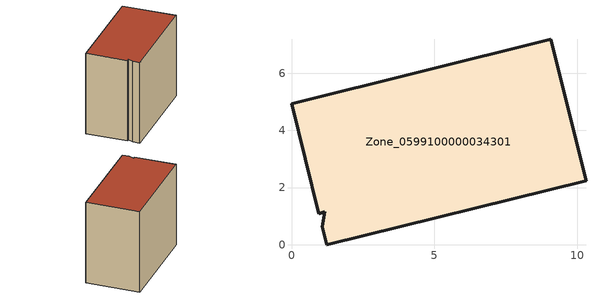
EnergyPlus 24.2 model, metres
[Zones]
Zone_0599100000034301
 floor ground (C_G): 1.23,0 1.07,0.63 1.17,1.15 0.96,1.08 0,4.94 9.07,7.19 10.31,2.24 z0
 wall outside (C_F): 1.23,0 10.31,2.24 9.07,7.19 0,4.94 0.96,1.08 1.17,1.15 1.07,0.63 1.23,0 z0:8.13
 roof outside (C_R): 1.07,0.63 1.23,0 10.31,2.24 9.07,7.19 0,4.94 0.96,1.08 1.17,1.15 z8.13
[BUILDING]
Pand.0599100000034301: North Axis=0; Terrain=City; Loads Convergence Tolerance Value=0.04; Temperature Convergence Tolerance Value=0.4; Solar Distribution=FullExterior; Maximum Number of Warmup Days=25; Minimum Number of Warmup Days=1
[Site:Location]
Rotterdam.The.Hague.AP_ZH_NLD Design_Conditions: Latitude=51.96; Longitude=4.45; Time Zone=1; Elevation=-4.5
[SITE:GROUNDTEMPERATURE:BUILDINGSURFACE]
18, 18, 18, 18, 18, 18, 18, 18, 18, 18, 18, 18
[MATERIAL] Thermal Absorptance=0.9; Solar Absorptance=0.7; Visible Absorptance=0.7
Name | Roughness | Thickness | Conductivity | Density | Specific Heat
G.TI.1975-1991 | MediumSmooth | 0.15 | 0.288461 | 540 | 1210
F.TI.1975-1991 | Rough | 0.3 | 0.230769 | 1920 | 840
R.TI.1975-1991 | MediumRough | 0.2 | 0.153846 | 1500 | 1000
[CONSTRUCTION]
C_G: G.TI.1975-1991
C_F: F.TI.1975-1991
C_R: R.TI.1975-1991
[ZONE]
Zone_0599100000034301: Type=1; Multiplier=1; Ceiling Height=Autocalculate; Volume=Autocalculate; Floor Area=autocalculate; Part of Total Floor Area=Yes
[ZONEINFILTRATION:DESIGNFLOWRATE]
Infil_Zone_0599100000034301: Zone or ZoneList or Space or SpaceList=Zone_0599100000034301; Schedule=AlwaysOn; Design Flow Rate Calculation Method=Flow/Area; Flow Rate per Floor Area=0.003; Constant Term Coefficient=1; Temperature Term Coefficient=0; Velocity Term Coefficient=0; Velocity Squared Term Coefficient=0
[HVACTEMPLATE:ZONE:IDEALLOADSAIRSYSTEM]
Zone_0599100000034301: Maximum Heating Supply Air Temperature=50; Minimum Cooling Supply Air Temperature=13; Maximum Heating Supply Air Humidity Ratio=0.0156; Minimum Cooling Supply Air Humidity Ratio=0.0077; Heating Limit=NoLimit; Cooling Limit=NoLimit; Dehumidification Control Type=ConstantSensibleHeatRatio; Cooling Sensible Heat Ratio=0.7; Dehumidification Setpoint=60; Humidification Control Type=None; Humidification Setpoint=30; Outdoor Air Method=None; Outdoor Air Flow Rate per Person=0.00944; Outdoor Air Flow Rate per Zone Floor Area=0; Outdoor Air Flow Rate per Zone=0; Demand Controlled Ventilation Type=None; Outdoor Air Economizer Type=NoEconomizer; Heat Recovery Type=None; Sensible Heat Recovery Effectiveness=0.7; Latent Heat Recovery Effectiveness=0.65
[ZONECONTROL:THERMOSTAT]
ThermostatControl_Zone_0599100000034301: Zone or ZoneList=Zone_0599100000034301; Control Type Schedule=DualSetpointControlType; Control 1=Thermostat_Zone_0599100000034301; Temperature Difference Between Cutout And Setpoint=0
[THERMOSTATSETPOINT:DUALSETPOINT]
Thermostat_Zone_0599100000034301: Heating Setpoint Temperature Schedule=HeatingSetpoint_Zone_0599100000034301; Cooling Setpoint Temperature Schedule=CoolingSetpoint_Zone_0599100000034301
[SCHEDULE:COMPACT]
HeatingSetpoint_Zone_0599100000034301: Through: 12/31, For: AllDays, Until: 24:00, 21
CoolingSetpoint_Zone_0599100000034301: Through: 12/31, For: AllDays, Until: 24:00, 24
DualSetpointControlType: Through: 12/31, For: AllDays, Until: 24:00, 4
AlwaysOn: Through: 12/31, For: AllDays, Until: 24:00, 1
